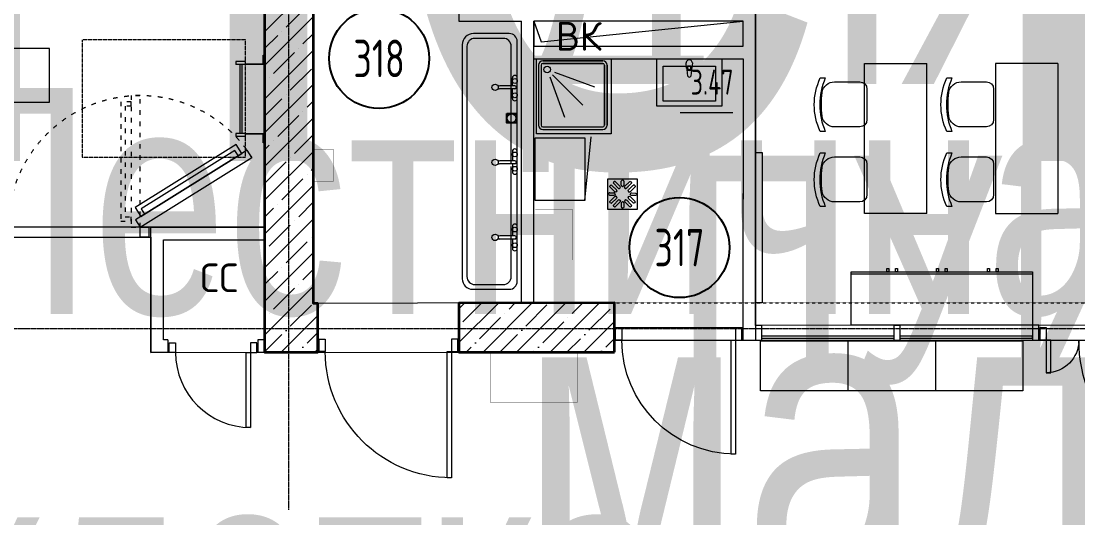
# Model space of a CAD drawing. Header units: millimetres. Extents: x 0 to 168960, y -92093 to 443706.
# Drawn here: x 50851 to 59311, y 311988 to 315960 of the extents above; entities that cross this region are included whole.
import ezdxf
from ezdxf.enums import TextEntityAlignment as Align

# ---------------------------------------------------------------- set-up
doc = ezdxf.new("R2018")
doc.units = ezdxf.units.MM
for name, pattern in [('334', [5, 4, -1]), ('ACAD_ISO03W100', [30, 12, -18]), ('HIDDEN', [0.375, 0.25, -0.125]), ('короткая штриховая', [282.222222, 141.111111, -141.111111]), ('осевая', [50.8, 31.75, -6.35, 6.35, -6.35])]:
    doc.linetypes.add(name, pattern=pattern)
for name, color, linetype, lineweight in [('5. САНТЕХНИКА', 7, 'Continuous', 0), ('_0', 7, 'Continuous', 15), ('АР_Двери', 250, 'Continuous', 9), ('АР_Названия помещений', 124, 'Continuous', 5), ('АР_Номер помещения', 1, 'Continuous', 25), ('АР_Помещения_площадь', 19, 'Continuous', 9), ('Балки.1', 7, 'Continuous', 9), ('Основная ГКЛ', 250, 'Continuous', 9), ('Специальное оборудование', 7, 'Continuous', 9)]:
    doc.layers.add(name, color=color, linetype=linetype, lineweight=lineweight)
for name, color, linetype in [('АР_Сущ.Несущая стена', 7, 'Continuous'), ('ТХ_дозаторы', 7, 'Continuous'), ('ТХ_мебель передв', 251, 'Continuous'), ('ТХ_обор_бытовое', 14, 'Continuous')]:
    doc.layers.add(name, color=color, linetype=linetype)
doc.styles.add('ISOCPEUR', font='isocpeur.ttf', dxfattribs={"height": 175})
doc.styles.add('PDF ISOCPEUR', font='isocpeur.ttf')
doc.styles.get("Standard").update_dxf_attribs({"font": 'arial.ttf'})

# ---------------------------------------------------------------- blocks, each defined once
blk = doc.blocks.new('3 ЭТАЖ')
at = {"layer": 'АР_Сущ.Несущая стена', "lineweight": 13, "ltscale": 10000}
h = blk.add_hatch(dxfattribs=at)
h.set_pattern_fill('ANSI35', color=8, scale=30)
h.set_pattern_definition([(45, (0, 65598.53), (-134.70384, 134.70384), []), (45, (134.7, 65598.53), (-134.70384, 134.70384), [238.125, -47.625, 0, -47.625])])
h.paths.add_polyline_path([(161308.3, -41215.8), (160460.8, -41215.8), (160460.8, -41285.8), (160460.8, -41631.3), (161308.3, -41631.3)])
h.paths.add_polyline_path([(161664.6, -41215.8), (161308.3, -41215.8), (161308.3, -41631.3), (161664.6, -41631.3)])
h.paths.add_polyline_path([(161664.6, -41631.3), (161308.3, -41631.3), (161308.3, -43431.3), (161864.6, -43431.3), (161864.6, -43056.9), (161664.6, -43056.9)])
h.paths.add_polyline_path([(161308.3, -41631.3), (160460.8, -41631.3), (160460.8, -41775.8), (161113.8, -41775.8), (161113.4, -43431.3), (161308.3, -43431.3)])
h.paths.add_polyline_path([(161308.3, -43431.3), (161113.4, -43431.3), (161111.9, -50024.8), (161308.3, -50024.8)])
h.paths.add_polyline_path([(161864.6, -43431.3), (161308.3, -43431.3), (161308.3, -50023.5), (161538, -50023.5), (161538, -49636.3), (161503.3, -49636.3), (161503.3, -43606.9), (161864.6, -43606.9)])
h = blk.add_hatch(dxfattribs=at)
h.set_pattern_fill('ANSI35', color=8, scale=30)
h.set_pattern_definition([(45, (0, 65599.53), (-134.70384, 134.70384), []), (45, (134.7, 65599.53), (-134.70384, 134.70384), [238.125, -47.625, 0, -47.625])])
h.paths.add_polyline_path([(163913.1, -50026), (163913.1, -49830.2), (162668, -49830.3), (162668, -50027.2)])
h.paths.add_polyline_path([(163912.2, -49629.9), (162668, -49637.2), (162668, -49830.3), (163913.1, -49830.2)])
at = {"layer": 'АР_Сущ.Несущая стена', "color": 8, "linetype": 'Continuous', "lineweight": 35, "flags": 128}
for points in [[(161864.6, -43056.9), (161664.6, -43056.9), (161664.6, -41214.8), (160460.8, -41214.8), (160460.8, -41774.8), (161113.8, -41774.8), (161111.9, -50026), (161538, -50026), (161538, -49635.3), (161503.3, -49635.3), (161503.3, -43616.9), (161864.6, -43616.9)], [(163913.3, -50026), (163912.5, -49629.9), (162668, -49632.7), (162668, -50026)]]:
    blk.add_lwpolyline(points, close=True, dxfattribs=at)
at = {"layer": 'Балки.1', "color": 8, "linetype": 'короткая штриховая', "ltscale": 0.01}
for p, q in [((163912.5, -49629.9), (174913.3, -49629.9)), ((163913.1, -49929.9), (174913.3, -49929.9))]:
    blk.add_line(p, q, dxfattribs=at)
blk = doc.blocks.new('*U405')
at = {"layer": 'АР_Двери', "color": 8}
for points in [[(50, 0), (0, 0), (0, 100), (50, 100)], [(1060, 0), (1110, 0), (1110, 100), (1060, 100)], [(50, -1010), (85, -1010), (85, 0), (50, 0)]]:
    blk.add_lwpolyline(points, close=True, dxfattribs=at)
blk.add_arc((50, 0), 1010, 270, 0, dxfattribs=at)
at = {"layer": 'Основная ГКЛ', "color": 8, "linetype": 'HIDDEN', "ltscale": 5}
for p, q in [((-10, 0), (-10, 100)), ((1120, 100), (1120, 0))]:
    blk.add_line(p, q, dxfattribs=at)
blk = doc.blocks.new('*U281')
at = {"layer": 'АР_Двери', "color": 8}
for points in [[(-650, 0), (-700, 0), (-700, 75), (-650, 75)], [(-50, -600), (-85, -600), (-85, 0), (-50, 0)], [(-50, 0), (0, 0), (0, 75), (-50, 75)]]:
    blk.add_lwpolyline(points, close=True, dxfattribs=at)
blk.add_arc((-50, 0), 600, 180, 270, dxfattribs=at)
at = {"layer": 'Основная ГКЛ', "color": 8, "linetype": 'HIDDEN', "ltscale": 5}
for p, q in [((-710, 75), (-710, 0)), ((10, 0), (10, 75))]:
    blk.add_line(p, q, dxfattribs=at)
blk = doc.blocks.new('A$C73726BED')
at = {"color": 8}
for points in [[(-282.9, 1896.3), (-61.7, 1480.2), (0, 1513), (-221.3, 1929.1)], [(-334.2, 1812), (-160.1, 1484.5), (-85.2, 1524.4), (-259.3, 1851.9)], [(-286.9, 1797.6), (-145.6, 1531.8), (-101.6, 1555.3), (-242.9, 1821)], [(-85.7, -18.4), (-591.5, -827.8), (-663.5, -782.9), (-157.7, 26.6)], [(0, -13), (-558.9, -907.4), (-618.2, -870.4), (-59.2, 24)], [(-104.3, -48.1), (-573, -798.2), (-615.3, -771.7), (-146.6, -21.6)]]:
    blk.add_lwpolyline(points, close=True, dxfattribs=at)
for points in [[(80, 1600), (0, 1600), (0, 1583), (80, 1583), (80, 1600)], [(0, 1583), (80, 1583), (80, 1513), (50, 1513), (50, 1513), (0, 1513), (0, 1583)], [(0, -83), (80, -83), (80, -13), (50, -13), (50, -13), (0, -13), (0, -83)], [(80, -100), (0, -100), (0, -83), (80, -83), (80, -100)]]:
    blk.add_lwpolyline(points, dxfattribs=at)
at = {"color": 8, "linetype": 'ACAD_ISO03W100', "ltscale": 3}
for points in [[(-471.3, 1443.1), (0, 1443.1), (0, 1513), (-471.3, 1513)], [(0, -13), (-1054.7, -13), (-1054.7, 56.9), (0, 56.9)]]:
    blk.add_lwpolyline(points, close=True, dxfattribs=at)
for points in [[(-385.9, 1443.1), (-420.9, 1443.1), (-420.9, 1358.3), (-50, 1358.3), (-50, 1443.1), (-85, 1443.1)], [(-385.9, 1443.1), (-385.9, 1393.3), (-85, 1393.3), (-85, 1443.1)], [(-969.5, 56.9), (-1004.5, 56.9), (-1004.5, 141.7), (-50, 141.7), (-50, 56.9), (-85, 56.9)], [(-969.5, 56.9), (-969.5, 106.7), (-85, 106.7), (-85, 56.9)]]:
    blk.add_lwpolyline(points, dxfattribs=at)
for centre, radius, start, end in [((0, 1513), 471.3, 118, 270), ((0, -13), 1054.7, 90, 238)]:
    blk.add_arc(centre, radius, start, end, dxfattribs=at)
blk = doc.blocks.new('*U261')
at = {"layer": 'АР_Двери', "color": 8}
for points in [[(1430.7, 1120), (1395.7, 1120), (1395.7, 0), (1430.7, 0)], [(50, 260.7), (85, 260.7), (85, 0), (50, 0)], [(50, 0), (0, 0), (0, -100), (50, -100)], [(1430.7, 0), (1480.7, 0), (1480.7, -100), (1430.7, -100)]]:
    blk.add_lwpolyline(points, close=True, dxfattribs=at)
for centre, radius, start, end in [((1430.7, 0), 1120, 90, 180), ((50, 0), 260.7, 0, 90)]:
    blk.add_arc(centre, radius, start, end, dxfattribs=at)
at = {"layer": 'Основная ГКЛ', "color": 8, "ltscale": 5}
for p, q in [((-10, 0), (-10, -100)), ((1490.7, 0), (1490.7, -100))]:
    blk.add_line(p, q, dxfattribs=at)
blk = doc.blocks.new('*U362')
at = {"color": 8, "style": 'ISOCPEUR', "width": 0.7, "flags": 1}
blk.add_attdef('КАТЕГОРИЯ', (-499.2, -2092.2), '', height=250, dxfattribs=at)
at = {"layer": 'АР_Номер помещения', "color": 8, "style": 'ISOCPEUR', "width": 0.7}
blk.add_attdef('НОМЕР_ПОМЕЩЕНИЯ', text='', height=300, dxfattribs=at).set_placement((-17564.9, 2858.2), align=Align.MIDDLE_CENTER)
at = {"layer": 'АР_Помещения_площадь', "color": 8, "style": 'ISOCPEUR', "width": 0.7}
blk.add_attdef('ПЛОЩАДЬ_ПОМЕЩЕНИЯ', text='', height=200, dxfattribs=at).set_placement((-1475.6, 2342.5), align=Align.MIDDLE_RIGHT)
at = {"layer": 'АР_Помещения_площадь', "color": 8, "lineweight": 30, "width": 0.7, "flags": 104}
blk.add_attdef('ИМЯ_ПОМЕЩЕНИЯ', text='', height=100, dxfattribs=at).set_placement((157.6, 1217.1), align=Align.MIDDLE_CENTER)
blk = doc.blocks.new('*U363')
at = {"color": 8, "style": 'ISOCPEUR', "width": 0.7, "flags": 1}
blk.add_attdef('КАТЕГОРИЯ', (-499.2, -2092.2), '', height=250, dxfattribs=at)
at = {"layer": 'АР_Номер помещения', "color": 8, "style": 'ISOCPEUR', "width": 0.7}
blk.add_attdef('НОМЕР_ПОМЕЩЕНИЯ', text='', height=300, dxfattribs=at).set_placement((-18372.1, 8375.4), align=Align.MIDDLE_CENTER)
at = {"layer": 'АР_Помещения_площадь', "color": 8, "style": 'ISOCPEUR', "width": 0.7}
blk.add_attdef('ПЛОЩАДЬ_ПОМЕЩЕНИЯ', text='', height=200, dxfattribs=at).set_placement((-19093.9, 8026.2), align=Align.MIDDLE_RIGHT)
at = {"layer": 'АР_Помещения_площадь', "color": 8, "lineweight": 30, "width": 0.7, "flags": 104}
blk.add_attdef('ИМЯ_ПОМЕЩЕНИЯ', text='', height=100, dxfattribs=at).set_placement((157.6, 1217.1), align=Align.MIDDLE_CENTER)
blk = doc.blocks.new('*U370')
at = {"layer": 'АР_Номер помещения', "color": 8}
blk.add_circle((-21611.6, 4249.2), 400, dxfattribs=at)
at = {"color": 8, "style": 'ISOCPEUR', "width": 0.7, "flags": 1}
blk.add_attdef('КАТЕГОРИЯ', (-499.2, -2092.2), '', height=250, dxfattribs=at)
at = {"layer": 'АР_Номер помещения', "color": 8, "style": 'ISOCPEUR', "width": 0.7}
blk.add_attdef('НОМЕР_ПОМЕЩЕНИЯ', text='', height=300, dxfattribs=at).set_placement((-21611.6, 4249.2), align=Align.MIDDLE_CENTER)
at = {"layer": 'АР_Помещения_площадь', "color": 8, "style": 'ISOCPEUR', "width": 0.7}
blk.add_attdef('ПЛОЩАДЬ_ПОМЕЩЕНИЯ', text='', height=200, dxfattribs=at).set_placement((-21288, 5858.8), align=Align.MIDDLE_RIGHT)
at = {"layer": 'АР_Помещения_площадь', "color": 8, "lineweight": 30, "width": 0.7, "flags": 104}
blk.add_attdef('ИМЯ_ПОМЕЩЕНИЯ', text='', height=100, dxfattribs=at).set_placement((157.6, 1217.1), align=Align.MIDDLE_CENTER)
blk = doc.blocks.new('Из_буфера27431')
at = {"color": 8, "linetype": 'Continuous', "lineweight": 5}
for p, q in [((-138.5, 11.1), (-85.6, 17.7)), ((-138.5, 11.1), (-85.6, 17.7)), ((-76.1, 21), (-34.1, 25)), ((-76.1, 21), (-34.1, 25)), ((-59, 13.6), (-73.9, 13.6)), ((-59, 13.6), (-73.9, 13.6)), ((-59, -13.6), (-59, 13.6)), ((-59, -13.6), (-59, 13.6)), ((-85.6, -17.7), (-138.5, -11.1)), ((-85.6, -17.7), (-138.5, -11.1)), ((-34.1, -25), (-76.1, -21)), ((-34.1, -25), (-76.1, -21)), ((-73.9, -13.6), (-59, -13.6)), ((-73.9, -13.6), (-59, -13.6))]:
    blk.add_line(p, q, dxfattribs=at)
for points in [[(0, -260), (-380, -260), (-380, 260), (0, 260)], [(-59, -210), (-339.1, -210), (-339.1, 210), (-59, 210)], [(-59, -210), (-339.1, -210), (-339.1, 210), (-59, 210)]]:
    blk.add_lwpolyline(points, close=True, dxfattribs=at)
for centre, radius, start, end in [((-137.1, 0), 11.2, 97.13892, 262.86108), ((-137.1, 0), 11.2, 97.13892, 262.86108), ((-74.2, 0), 21.1, 122.77103, 237.22897), ((-74.2, 0), 21.1, 122.77103, 237.22897), ((-73.9, 0), 13.6, 90, 270), ((-73.9, 0), 13.6, 90, 270), ((-74.2, 0), 21.1, 95.16961, 122.77103), ((-74.2, 0), 21.1, 95.16961, 122.77103), ((-34.1, 0), 25, 270, 90), ((-34.1, 0), 25, 270, 90), ((-74.2, 0), 21.1, 237.22897, 264.83039), ((-74.2, 0), 21.1, 237.22897, 264.83039)]:
    blk.add_arc(centre, radius, start, end, dxfattribs=at)
blk = doc.blocks.new('A$C6C2A5056')
at = {"color": 8}
for p, q in [((531.4, 682.9), (51.4, 682.9)), ((51.4, 682.9), (531.4, 682.9)), ((17.1, 648.6), (17.1, 168.6)), ((37.7, 648.6), (37.7, 168.6)), ((531.4, 662.3), (51.4, 662.3)), ((51.4, 662.3), (531.4, 662.3)), ((144.2, 592.2), (466.4, 475)), ((545.1, 168.6), (545.1, 648.6)), ((545.1, 648.6), (545.1, 168.6)), ((565.7, 168.6), (565.7, 648.6)), ((565.7, 648.6), (565.7, 168.6)), ((107.8, 555.8), (225, 233.6)), ((130.1, 569.9), (372.5, 327.5)), ((51.4, 154.9), (531.4, 154.9)), ((51.4, 134.3), (531.4, 134.3))]:
    blk.add_line(p, q, dxfattribs=at)
blk.add_lwpolyline([(0, 700), (600, 700), (600, 100), (0, 100), (0, 700)], dxfattribs=at)
blk.add_circle((86.9, 613.1), 26.7, dxfattribs=at)
for centre, radius, start, end in [((51.4, 648.6), 34.3, 90, 180), ((531.4, 648.6), 34.3, 0, 90), ((51.4, 648.6), 13.7, 90, 180), ((531.4, 648.6), 13.7, 0, 90), ((51.4, 168.6), 34.3, 180, 270), ((51.4, 168.6), 13.7, 180, 270), ((531.4, 168.6), 13.7, 270, 0), ((531.4, 168.6), 34.3, 270, 0)]:
    blk.add_arc(centre, radius, start, end, dxfattribs=at)
blk = doc.blocks.new('*U344')
at = {"layer": 'АР_Двери', "color": 8}
for points in [[(50, 0), (0, 0), (0, 100), (50, 100)], [(960, 0), (1010, 0), (1010, 100), (960, 100)], [(50, -910), (85, -910), (85, 0), (50, 0)]]:
    blk.add_lwpolyline(points, close=True, dxfattribs=at)
blk.add_arc((50, 0), 910, 270, 0, dxfattribs=at)
at = {"layer": 'Основная ГКЛ', "color": 8, "linetype": 'HIDDEN', "ltscale": 5}
for p, q in [((-10, 0), (-10, 100)), ((1020, 100), (1020, 0))]:
    blk.add_line(p, q, dxfattribs=at)
blk = doc.blocks.new('нревке')
at = {"layer": '5. САНТЕХНИКА', "color": 8, "lineweight": 0}
for points in [[(11476844.7, -1394709.5), (11476844.7, -1394950.2), (11477084.9, -1394950.2), (11477084.9, -1394709.5)], [(11477084.9, -1394709.5), (11476844.7, -1394709.5)], [(11476902.6, -1394810.5), (11476866.3, -1394774.2)], [(11476879.9, -1394759.6), (11476916.2, -1394795.9)], [(11476930.4, -1394781.5), (11476894.3, -1394745.2)], [(11476908.5, -1394731.1), (11476944.5, -1394767.4)], [(11476955.2, -1394759.1), (11476955.2, -1394726.8)], [(11476975.2, -1394726.7), (11476975.2, -1394759)], [(11476983.7, -1394767.4), (11477020, -1394731.1)], [(11477034.2, -1394745.3), (11476997.9, -1394781.6)], [(11477012.3, -1394795.8), (11477048.6, -1394759.5)], [(11477063.3, -1394774.3), (11477027, -1394810.6)], [(11476895.1, -1394839.7), (11476862.6, -1394839.4)], [(11476862.8, -1394819.4), (11476895.1, -1394819.7)], [(11476866.3, -1394886), (11476902.6, -1394849.7)], [(11476916.7, -1394863.9), (11476880.4, -1394900.2)], [(11477049.1, -1394900.2), (11477012.8, -1394863.9)], [(11477027, -1394849.8), (11477063.3, -1394886.1)], [(11477036, -1394820.6), (11477068.6, -1394820.9)], [(11477068.3, -1394840.8), (11477036, -1394840.5)], [(11476894.9, -1394914.4), (11476930.9, -1394878.2)], [(11476945, -1394892.4), (11476909, -1394928.6)], [(11476955.7, -1394933), (11476955.7, -1394900.7)], [(11476975.7, -1394900.6), (11476975.7, -1394932.9)], [(11477020.6, -1394928.6), (11476984.3, -1394892.3)], [(11476998.4, -1394878.2), (11477034.7, -1394914.5)]]:
    blk.add_lwpolyline(points, dxfattribs=at)
for points in [[(11476908.5, -1394731.1, 0.195885), (11476901.3, -1394728.2, 0.415577), (11476891.4, -1394738.1)], [(11476930.4, -1394781.5, 0.195885), (11476937.6, -1394784.5, 0.415577), (11476947.4, -1394774.6, 0.195885), (11476944.5, -1394767.4)]]:
    blk.add_lwpolyline(points, format="xyb", dxfattribs=at)
for centre, radius, start, end in [((11476872.7, -1394767), 10.3, 45.66759, 89.99972), ((11476964.9, -1394759.3), 9.69, 178.88345, 271.11655), ((11476965.1, -1394726.7), 10.1, 359.97456, 90.02544), ((11476990.9, -1394774.3), 10.1, 179.97456, 270.02544), ((11477027.2, -1394738.5), 10.3, 90.00028, 134.33241), ((11477055.5, -1394766.8), 10.1, 359.97456, 90.02544), ((11476862.8, -1394829.6), 10.1, 89.97456, 180.02544), ((11476895.1, -1394829.8), 10.1, 359.97456, 90.02544), ((11476909.5, -1394857), 10.1, 359.97456, 90.02544), ((11476909.4, -1394803.6), 10.3, 0.00028, 44.33241), ((11477020, -1394803.3), 10.1, 179.97456, 270.02544), ((11477020.2, -1394856.7), 10.3, 180.00028, 224.33241), ((11477036, -1394830.4), 9.85, 89.86671, 180.13329), ((11476873.2, -1394892.8), 10.3, 270.00028, 314.33241), ((11476901.8, -1394921.2), 10.3, 270.00028, 314.33241), ((11476938.1, -1394885.6), 10.3, 90.00028, 134.33241), ((11476965.4, -1394933.2), 9.69, 178.88345, 271.11655), ((11476965.6, -1394900.6), 10.1, 359.97456, 90.02544), ((11476991.5, -1394885.4), 10.1, 89.97456, 180.02544), ((11477027.8, -1394921.2), 10.3, 225.66759, 269.99972), ((11477027.3, -1394921.7), 10.3, 0.00028, 44.33241), ((11477055.9, -1394893.2), 10.3, 0.00028, 44.33241)]:
    blk.add_arc(centre, radius, start, end, dxfattribs=at)
for points in [[(11476862.8, -1394766.8), (11476862.8, -1394761.2), (11476867.4, -1394756.6), (11476872.7, -1394756.6)], [(11476865.8, -1394773.7), (11476863.9, -1394771.9), (11476862.8, -1394769.2), (11476862.8, -1394766.8)], [(11476894.3, -1394745.3), (11476892.2, -1394743.4), (11476891.4, -1394740.7), (11476891.4, -1394738.1)], [(11476955.2, -1394726.7), (11476955.2, -1394721.1), (11476959.4, -1394716.6), (11476965, -1394716.6)], [(11476975.2, -1394759.1), (11476975.2, -1394764.7), (11476970.7, -1394769), (11476965, -1394769)], [(11476980.8, -1394774.3), (11476980.8, -1394771.9), (11476981.9, -1394769.2), (11476983.7, -1394767.4)], [(11476997.9, -1394781.5), (11476996, -1394783.4), (11476993.6, -1394784.5), (11476990.9, -1394784.5)], [(11477027.2, -1394728.2), (11477032.6, -1394728.2), (11477037.1, -1394732.7), (11477037.1, -1394738.3)], [(11477037.1, -1394738.3), (11477037.1, -1394740.7), (11477036, -1394743.4), (11477034.2, -1394745.3)], [(11477048.6, -1394759.6), (11477050.5, -1394757.7), (11477052.9, -1394756.6), (11477055.5, -1394756.6)], [(11477065.7, -1394766.8), (11477065.7, -1394769.2), (11477064.6, -1394771.9), (11477062.7, -1394773.7)], [(11476862.6, -1394839.5), (11476857.2, -1394839.5), (11476852.7, -1394834.9), (11476852.7, -1394829.6)], [(11476905.3, -1394829.8), (11476905.3, -1394835.1), (11476900.7, -1394839.7), (11476895.1, -1394839.7)], [(11476909.5, -1394813.5), (11476906.9, -1394813.5), (11476904.5, -1394812.4), (11476902.6, -1394810.5)], [(11476902.6, -1394849.8), (11476904.5, -1394847.9), (11476906.9, -1394846.8), (11476909.5, -1394846.8)], [(11476919.7, -1394803.6), (11476919.7, -1394808.9), (11476915.1, -1394813.5), (11476909.5, -1394813.5)], [(11476919.7, -1394857), (11476919.7, -1394859.4), (11476918.6, -1394862), (11476916.7, -1394863.9)], [(11477009.9, -1394803.3), (11477009.9, -1394800.9), (11477011, -1394798.2), (11477012.8, -1394796.4)], [(11477009.9, -1394856.7), (11477009.9, -1394851.4), (11477014.4, -1394846.8), (11477020, -1394846.8)], [(11477027, -1394810.5), (11477025.1, -1394812.4), (11477022.4, -1394813.5), (11477020, -1394813.5)], [(11477020, -1394846.8), (11477022.4, -1394846.8), (11477025.1, -1394847.9), (11477027, -1394849.8)], [(11477036, -1394840.6), (11477030.4, -1394840.6), (11477026.2, -1394836.1), (11477026.2, -1394830.5)], [(11477068.6, -1394840.8), (11477068.3, -1394840.8), (11477068.3, -1394840.8), (11477068.3, -1394840.8)], [(11477068.6, -1394820.8), (11477073.9, -1394820.8), (11477078.5, -1394825.3), (11477078.5, -1394830.7)], [(11477078.5, -1394830.7), (11477078.5, -1394836.3), (11477073.9, -1394840.8), (11477068.6, -1394840.8)], [(11476863.4, -1394893), (11476863.4, -1394890.6), (11476864.4, -1394887.9), (11476866.3, -1394886)], [(11476873.2, -1394903.1), (11476867.9, -1394903.1), (11476863.4, -1394898.6), (11476863.4, -1394893)], [(11476891.9, -1394921.4), (11476891.9, -1394918.7), (11476893, -1394916.3), (11476894.9, -1394914.5)], [(11476901.8, -1394931.6), (11476896.2, -1394931.6), (11476891.9, -1394927), (11476891.9, -1394921.4)], [(11476938.1, -1394875.3), (11476943.7, -1394875.3), (11476948, -1394879.8), (11476948, -1394885.4)], [(11476948, -1394885.4), (11476948, -1394887.8), (11476946.9, -1394890.5), (11476945, -1394892.4)], [(11476955.7, -1394900.6), (11476955.7, -1394895), (11476960, -1394890.5), (11476965.6, -1394890.5)], [(11476975.7, -1394933), (11476975.7, -1394938.6), (11476971.2, -1394942.9), (11476965.6, -1394942.9)], [(11476984.3, -1394892.4), (11476982.4, -1394890.5), (11476981.3, -1394888.1), (11476981.3, -1394885.4)], [(11476991.5, -1394875.3), (11476994.1, -1394875.3), (11476996.5, -1394876.3), (11476998.4, -1394878.2)], [(11477037.6, -1394921.7), (11477037.6, -1394927), (11477033.1, -1394931.5), (11477027.8, -1394931.5)], [(11477056.1, -1394903.1), (11477053.4, -1394903.1), (11477051, -1394902), (11477049.1, -1394900.1)], [(11477066.2, -1394893.2), (11477066.2, -1394898.5), (11477061.7, -1394903.1), (11477056.1, -1394903.1)]]:
    blk.add_open_spline(points, degree=3, dxfattribs=at)
blk = doc.blocks.new('*U342')
at = {"layer": 'АР_Номер помещения', "color": 8}
blk.add_circle((-20821.5, 1764.3), 400, dxfattribs=at)
at = {"layer": 'АР_Помещения_площадь', "color": 8}
blk.add_line((-20394, 2841.1), (-20816.4, 2841.1), dxfattribs=at)
at = {"color": 8, "style": 'ISOCPEUR', "width": 0.7, "flags": 1}
blk.add_attdef('КАТЕГОРИЯ', (-499.2, -2092.2), '', height=250, dxfattribs=at)
at = {"layer": 'АР_Номер помещения', "color": 8, "style": 'ISOCPEUR', "width": 0.7}
blk.add_attdef('НОМЕР_ПОМЕЩЕНИЯ', text='', height=300, dxfattribs=at).set_placement((-20821.5, 1764.3), align=Align.MIDDLE_CENTER)
at = {"layer": 'АР_Помещения_площадь', "color": 8, "style": 'ISOCPEUR', "width": 0.7}
blk.add_attdef('ПЛОЩАДЬ_ПОМЕЩЕНИЯ', text='', height=200, dxfattribs=at).set_placement((-20389.1, 3087.6), align=Align.MIDDLE_RIGHT)
at = {"layer": 'АР_Помещения_площадь', "color": 8, "lineweight": 30, "width": 0.7, "flags": 104}
blk.add_attdef('ИМЯ_ПОМЕЩЕНИЯ', text='', height=100, dxfattribs=at).set_placement((157.6, 1217.1), align=Align.MIDDLE_CENTER)
blk = doc.blocks.new('лестн')
at = {"layer": 'Специальное оборудование', "color": 8}
for p, q in [((45059.8, 218691.9), (45059.8, 218666.9)), ((45136, 218691.9), (45059.8, 218691.9)), ((45059.8, 218691.9), (45059.8, 218666.9)), ((45136, 218691.9), (45059.8, 218691.9)), ((45059.8, 218691.9), (45059.8, 218666.9)), ((45136, 218691.9), (45059.8, 218691.9)), ((45059.8, 218691.9), (45059.8, 218666.9)), ((45136, 218691.9), (45059.8, 218691.9)), ((45059.8, 218691.9), (45059.8, 218666.9)), ((45136, 218691.9), (45059.8, 218691.9)), ((45059.8, 218691.9), (45059.8, 218666.9)), ((45136, 218691.9), (45059.8, 218691.9)), ((45136, 218666.9), (45136, 218691.9)), ((45136, 218666.9), (45136, 218691.9)), ((45136, 218666.9), (45136, 218691.9)), ((45136, 218666.9), (45136, 218691.9)), ((45136, 218666.9), (45136, 218691.9)), ((45136, 218666.9), (45136, 218691.9)), ((45279, 218673.9), (45279, 218741.9)), ((45279, 218741.9), (45286, 218741.9)), ((45279, 218673.9), (45279, 218741.9)), ((45279, 218741.9), (45286, 218741.9)), ((45279, 218673.9), (45279, 218741.9)), ((45279, 218741.9), (45286, 218741.9)), ((45279, 218673.9), (45279, 218741.9)), ((45279, 218741.9), (45286, 218741.9)), ((45279, 218673.9), (45279, 218741.9)), ((45279, 218741.9), (45286, 218741.9)), ((45279, 218673.9), (45279, 218741.9)), ((45279, 218741.9), (45286, 218741.9)), ((45286, 218741.9), (45286, 218666.9)), ((45286, 218741.9), (45286, 218666.9)), ((45286, 218741.9), (45286, 218666.9)), ((45286, 218741.9), (45286, 218666.9)), ((45286, 218741.9), (45286, 218666.9)), ((45286, 218741.9), (45286, 218666.9)), ((45136, 218666.9), (45059.8, 218666.9)), ((45136, 218666.9), (45059.8, 218666.9)), ((45136, 218666.9), (45059.8, 218666.9)), ((45136, 218666.9), (45059.8, 218666.9)), ((45136, 218666.9), (45059.8, 218666.9)), ((45136, 218666.9), (45059.8, 218666.9)), ((45090.6, 218666.9), (45090.6, 218116.9)), ((45090.6, 218666.9), (45090.6, 218116.9)), ((45090.6, 218666.9), (45090.6, 218116.9)), ((45090.6, 218666.9), (45090.6, 218116.9)), ((45090.6, 218666.9), (45090.6, 218116.9)), ((45090.6, 218666.9), (45090.6, 218116.9)), ((45110.6, 218116.9), (45110.6, 218666.9)), ((45110.6, 218116.9), (45110.6, 218666.9)), ((45110.6, 218116.9), (45110.6, 218666.9)), ((45110.6, 218116.9), (45110.6, 218666.9)), ((45110.6, 218116.9), (45110.6, 218666.9)), ((45110.6, 218116.9), (45110.6, 218666.9)), ((45136, 218673.9), (45279, 218673.9)), ((45136, 218673.9), (45279, 218673.9)), ((45136, 218673.9), (45279, 218673.9)), ((45136, 218673.9), (45279, 218673.9)), ((45136, 218673.9), (45279, 218673.9)), ((45136, 218673.9), (45279, 218673.9)), ((45286, 218666.9), (45136, 218666.9)), ((45286, 218666.9), (45136, 218666.9)), ((45286, 218666.9), (45136, 218666.9)), ((45286, 218666.9), (45136, 218666.9)), ((45286, 218666.9), (45136, 218666.9)), ((45286, 218666.9), (45136, 218666.9)), ((45059.8, 218116.9), (45059.8, 218091.9)), ((45136, 218116.9), (45059.8, 218116.9)), ((45059.8, 218116.9), (45059.8, 218091.9)), ((45136, 218116.9), (45059.8, 218116.9)), ((45059.8, 218116.9), (45059.8, 218091.9)), ((45136, 218116.9), (45059.8, 218116.9)), ((45059.8, 218116.9), (45059.8, 218091.9)), ((45136, 218116.9), (45059.8, 218116.9)), ((45059.8, 218116.9), (45059.8, 218091.9)), ((45136, 218116.9), (45059.8, 218116.9)), ((45059.8, 218116.9), (45059.8, 218091.9)), ((45136, 218116.9), (45059.8, 218116.9)), ((45136, 218091.9), (45059.8, 218091.9)), ((45136, 218091.9), (45059.8, 218091.9)), ((45136, 218091.9), (45059.8, 218091.9)), ((45136, 218091.9), (45059.8, 218091.9)), ((45136, 218091.9), (45059.8, 218091.9)), ((45136, 218091.9), (45059.8, 218091.9)), ((45136, 218116.9), (45286, 218116.9)), ((45136, 218091.9), (45136, 218116.9)), ((45136, 218116.9), (45286, 218116.9)), ((45136, 218091.9), (45136, 218116.9)), ((45136, 218116.9), (45286, 218116.9)), ((45136, 218091.9), (45136, 218116.9)), ((45136, 218116.9), (45286, 218116.9)), ((45136, 218091.9), (45136, 218116.9)), ((45136, 218116.9), (45286, 218116.9)), ((45136, 218091.9), (45136, 218116.9)), ((45136, 218116.9), (45286, 218116.9)), ((45136, 218091.9), (45136, 218116.9)), ((45279, 218109.9), (45136, 218109.9)), ((45279, 218109.9), (45136, 218109.9)), ((45279, 218109.9), (45136, 218109.9)), ((45279, 218109.9), (45136, 218109.9)), ((45279, 218109.9), (45136, 218109.9)), ((45279, 218109.9), (45136, 218109.9)), ((45279, 218041.9), (45279, 218109.9)), ((45279, 218041.9), (45279, 218109.9)), ((45279, 218041.9), (45279, 218109.9)), ((45279, 218041.9), (45279, 218109.9)), ((45279, 218041.9), (45279, 218109.9)), ((45279, 218041.9), (45279, 218109.9)), ((45286, 218116.9), (45286, 218041.9)), ((45286, 218116.9), (45286, 218041.9)), ((45286, 218116.9), (45286, 218041.9)), ((45286, 218116.9), (45286, 218041.9)), ((45286, 218116.9), (45286, 218041.9)), ((45286, 218116.9), (45286, 218041.9)), ((45286, 218041.9), (45279, 218041.9)), ((45286, 218041.9), (45279, 218041.9)), ((45286, 218041.9), (45279, 218041.9)), ((45286, 218041.9), (45279, 218041.9)), ((45286, 218041.9), (45279, 218041.9)), ((45286, 218041.9), (45279, 218041.9))]:
    blk.add_line(p, q, dxfattribs=at)
blk = doc.blocks.new('У226')
at = {"color": 8, "ltscale": 0.1, "const_width": 2}
blk.add_lwpolyline([(291837.1, -218416.9), (292137.1, -218416.9), (292137.1, -218816.9), (291837.1, -218816.9)], close=True, dxfattribs=at)
blk = doc.blocks.new('У240')
at = {"layer": 'ТХ_обор_бытовое', "color": 8, "lineweight": 0, "ltscale": 100, "transparency": 33554687, "const_width": 2}
blk.add_lwpolyline([(259065, 2931.5), (259065, 3191.5), (259215, 3191.5), (259215, 2931.5)], close=True, dxfattribs=at)
blk = doc.blocks.new('У101')
at = {"layer": 'ТХ_мебель передв', "color": 8, "const_width": 2}
blk.add_lwpolyline([(341447.9, -227857.8), (342147.9, -227857.8), (342147.9, -228257.8), (341447.9, -228257.8)], close=True, dxfattribs=at)
blk = doc.blocks.new('Стул парты')
at = {"color": 8}
for points in [[(-95.3, -360, -0.36493), (-180, -259.4), (-180, -58.2, -0.414078), (-121.8, 0), (121.8, 0, -0.414078), (180, -58.2), (180, -259.4, -0.36493), (95.3, -360, -0.041656)], [(-211.8, -333.5, 0.203875), (217.1, -333.5), (217.1, -373.5, -0.227009), (-211.8, -373.5)]]:
    blk.add_lwpolyline(points, format="xyb", close=True, dxfattribs=at)
blk = doc.blocks.new('Шкаф для ПУИ 500х400')
at = {"color": 8}
blk.add_line((400, 0), (450, -510), dxfattribs=at)
blk.add_lwpolyline([(400, -500), (400, 0), (0, 0), (0, -500)], close=True, dxfattribs=at)
blk = doc.blocks.new('тумба под доской')
at = {"color": 8}
for points in [[(-1450.6, -426.2), (0, -426.2), (0, 0), (-1450.6, 0)], [(-1164.7, -452.7), (-1148.9, -452.7), (-1148.9, -426.2), (-1164.7, -426.2)], [(-1095.9, -452.7), (-1080, -452.7), (-1080, -426.2), (-1095.9, -426.2)], [(-767.7, -452.7), (-751.8, -452.7), (-751.8, -426.2), (-767.7, -426.2)], [(-698.8, -452.7), (-683, -452.7), (-683, -426.2), (-698.8, -426.2)], [(-360, -452.7), (-344.1, -452.7), (-344.1, -426.2), (-360, -426.2)], [(-291.2, -452.7), (-275.3, -452.7), (-275.3, -426.2), (-291.2, -426.2)]]:
    blk.add_lwpolyline(points, close=True, dxfattribs=at)
blk.add_lwpolyline([(-1450.6, -410.3), (0, -410.3)], dxfattribs=at)
blk = doc.blocks.new('A$C500e89c7')
at = {"color": 8, "ltscale": 100}
blk.add_circle((-36.5, 37.3), 35.3, dxfattribs=at)
at = {"layer": 'ТХ_дозаторы', "color": 8, "ltscale": 100}
blk.add_lwpolyline([(-73, 74.7), (0, 74.7), (0, 0), (-73, 0)], close=True, dxfattribs=at)

msp = doc.modelspace()

# ---------------------------------------------------------------- hatches: boundary and pattern name
at = {"layer": '_0', "ltscale": 100}
h = msp.add_hatch(dxfattribs=at)
h.set_pattern_fill('AR-CONC', color=256, scale=2, angle=90)
h.set_pattern_definition([(140, (-107910.8, 363338.7), (31.87817, 364.36934), [38.1, -419.1]), (85, (-107910.8, 363338.7), (-382.1137, -70.48684), [30.48, -335.2812]), (190.45144, (-107908.13, 363369.07), (-350.2355, 293.8825), [32.38, -356.1805]), (136.1842, (-108012.4, 363338.7), (84.0847, 542.1581), [57.15, -628.65]), (186.63556, (-108005.4, 363383.9), (-494.8522, 474.8083), [48.57, -534.2712]), (81.18415, (-108012.4, 363338.7), (-494.8522, 474.8083), [45.72, -502.9195]), (111, (-107987, 363389.5), (204.5304, 303.2288), [38.1, -419.1]), (56, (-107987, 363389.5), (-368.3759, 123.60406), [30.48, -335.28]), (161.45145, (-107969.94, 363414.77), (-163.84554, 426.83284), [32.38, -356.1799]), (127.5, (-107910.79, 363338.7), (-169.11008, 6.17721), [0, -331.216, 0, -340.36, 0, -336.55]), (97.5, (-107910.79, 363338.7), (-200.36115, 133.63933), [0, -194.056, 0, -323.596, 0, -128.27]), (57.5, (-107910.79, 363225.42), (11.45749, 271.18119), [0, -127, 0, -396.24, 0, -525.78]), (47.5, (-107910.8, 363174.62), (-50.85298, 296.25836), [0, -165.1, 0, -263.144, 0, -373.38])])
h.paths.add_polyline_path([(56133.464, 319721.793), (56033.464, 319721.793), (56033.464, 319160.723), (56045.908, 319160.533), (56045.261, 319118.186), (56033.464, 319118.366), (56033.464, 318050.74), (56045.908, 318050.55), (56045.261, 318008.202), (56033.464, 318008.383), (56033.464, 315959.964), (56133.464, 315960.075)])

# ---------------------------------------------------------------- linework, layer by layer
at = {"layer": '_0', "linetype": 'осевая', "ltscale": 0.3}
for p, q in [((52993.707, 312053.426), (52993.707, 326353.426)), ((1843.707, 313503.426), (74501.816, 313503.426))]:
    msp.add_line(p, q, dxfattribs=at)
at = {"layer": '_0'}
for p, q in [((54758.912, 315860.734), (54471.312, 315860.734)), ((54711.287, 315822.634), (54484.012, 315822.634)), ((54822.412, 313879.234), (54822.412, 315797.234)), ((54382.412, 315771.834), (54382.412, 313900.084)), ((54420.512, 315759.134), (54420.512, 313917.334)), ((54774.787, 314823.434), (54774.787, 315759.134)), ((57601.594, 314421.797), (57601.594, 315621.797)), ((57601.594, 315621.797), (58101.594, 315621.797)), ((58101.594, 314421.797), (58101.594, 315621.797)), ((58651.594, 315621.797), (58651.594, 314421.797)), ((59151.594, 315621.797), (58651.594, 315621.797)), ((59151.594, 315621.797), (59151.594, 314421.797)), ((54784.312, 315443.434), (54784.312, 315506.934)), ((54803.011, 315443.434), (54682.657, 315443.434)), ((54803.011, 315418.034), (54682.657, 315418.034)), ((54784.312, 315341.834), (54784.312, 315418.034)), ((54784.312, 314919.634), (54784.312, 314843.434)), ((54803.011, 314843.434), (54682.657, 314843.434)), ((54803.011, 314818.034), (54682.657, 314818.034)), ((54774.787, 313917.334), (54774.787, 314798.034)), ((54784.312, 314818.034), (54784.312, 314754.534)), ((58101.594, 314421.797), (57601.594, 314421.797)), ((58651.594, 314421.797), (59151.594, 314421.797)), ((54784.312, 314318.834), (54784.312, 314243.434)), ((54803.011, 314243.434), (54682.657, 314243.434)), ((54803.011, 314218.034), (54682.657, 314218.034)), ((54784.312, 314218.034), (54784.312, 314142.634)), ((54484.012, 313853.834), (54711.287, 313853.834)), ((54466.762, 313815.734), (54758.912, 313815.734)), ((58998.251, 313528.435), (56729.778, 313527.295)), ((56770, 313404.08), (58870, 313404.08))]:
    msp.add_line(p, q, dxfattribs=at)
at = {"layer": '_0', "ltscale": 0.1}
for p, q in [((52026.968, 313411.512), (52026.968, 313311.512)), ((52746.968, 313411.512), (52746.968, 313311.512))]:
    msp.add_line(p, q, dxfattribs=at)
at = {"layer": '_0'}
for points in [[(52800.045, 314311.512), (49191.278, 314311.512), (49193.753, 321563.876), (52801.278, 321563.876)], [(66601.303, 313527.368), (62098.399, 313527.368), (62098.374, 314258.76), (60898.374, 314258.76), (60898.374, 313528.435), (56729.778, 313526.915), (56730.517, 316060.02), (56133.464, 316060.02), (56133.464, 319721.793), (66601.278, 319721.793)], [(50042.036, 315312.721), (51077.951, 315312.721), (51077.951, 315740.49), (50042.036, 315740.49)], [(56729.861, 314908.759), (56782.801, 314908.759), (56782.801, 313708.759), (56729.861, 313708.759)], [(41798.365, 304413.434), (34051.278, 304413.434), (34051.278, 310705.186), (33955.046, 310707.682), (33955.046, 313313.434), (50190.276, 313311.512), (50190.276, 314231.512), (51890.276, 314231.512), (51890.276, 313311.512), (55601.278, 313312.69), (55601.064, 313408.805), (66601.278, 313408.76), (66601.278, 310803.434), (55801.278, 310803.434), (55801.278, 310706.434), (41802.155, 310704.934)], [(56780.578, 313527.295), (56729.778, 313527.295), (56729.778, 313408.761), (56780.578, 313408.761)], [(57889.415, 313527.702), (57838.614, 313527.702), (57838.614, 313409.168), (57889.415, 313409.168)], [(58998.251, 313528.435), (58947.451, 313528.435), (58947.451, 313409.901), (58998.251, 313409.901)]]:
    msp.add_lwpolyline(points, close=True, dxfattribs=at)
for points in [[(54855.979, 313707.345), (53191.278, 313703.434), (53191.278, 319258.149), (53552.515, 319258.149), (53552.515, 319721.793), (55682.41, 319721.793), (55682.41, 316060.02), (54355.961, 316060.02), (54355.996, 315960.02), (54855.979, 315959.957)], [(54855.979, 313701.512), (54855.979, 315959.957)], [(54955.979, 315959.957), (55014.648, 315794.654), (56630.489, 315959.985)], [(54955.979, 313707.345), (54955.979, 315959.957)], [(54955.979, 315659.957), (56630.404, 315659.957), (56629.8, 313508.761), (55600.736, 313508.691), (55600.396, 313708.758), (54955.979, 313707.345)], [(56780.578, 313443.035), (57838.614, 313443.035)], [(57838.614, 313421.868), (56780.578, 313421.868)], [(57889.415, 313443.035), (58946.079, 313443.035), (58946.079, 313421.868), (57889.415, 313421.868)], [(58870, 313004.08), (56770, 313004.08), (56770, 313404.08)], [(57470, 313404.08), (57470, 313004.08)], [(58170, 313404.08), (58170, 313004.08)], [(58870, 313404.08), (58870, 313004.08)]]:
    msp.add_lwpolyline(points, dxfattribs=at)
at = {"layer": '_0', "ltscale": 0.1}
for points in [[(56133.464, 316060.02), (56730.517, 316060.02), (56729.778, 313408.761)], [(54955.979, 315959.956), (54955.979, 315759.957), (56630.432, 315759.957), (56630.489, 315959.985), (54955.979, 315959.956)], [(54955.979, 313908.183), (54955.979, 315659.957), (56630.404, 315659.957), (56629.772, 313408.761)], [(52026.968, 313311.512), (51890.276, 313311.512), (51890.276, 314311.512), (52802.515, 314311.512)], [(52802.515, 314211.512), (52802.515, 314311.512)], [(52026.968, 313411.512), (51990.276, 313411.512), (51990.276, 314211.512), (52802.515, 314211.512)], [(56629.772, 313508.761), (56629.772, 313408.761), (56729.778, 313408.761)], [(58998.251, 313409.901), (58998.251, 313509.901)], [(52802.515, 313411.512), (52746.968, 313411.512)], [(52802.515, 313311.512), (52746.968, 313311.512)]]:
    msp.add_lwpolyline(points, dxfattribs=at)
at = {"layer": '_0', "linetype": '334', "lineweight": 9, "ltscale": 0.5}
msp.add_lwpolyline([(52646.136, 315810.199), (51339.58, 315810.199), (51339.58, 314871.738), (52646.136, 314871.738)], close=True, dxfattribs=at)
at = {"layer": '_0'}
for centre, radius in [((54645.441, 315430.734), 25.4), ((54803.362, 315481.534), 19.05), ((54803.362, 315367.234), 19.05), ((54803.362, 314894.234), 19.05), ((54645.441, 314830.734), 25.4), ((54803.362, 314779.934), 19.05), ((54803.362, 314293.434), 19.05), ((54645.441, 314230.734), 25.4), ((54803.362, 314168.034), 19.05)]:
    msp.add_circle(centre, radius, dxfattribs=at)
for centre, radius, start, end in [((54471.312, 315771.834), 88.9, 90, 180), ((54484.012, 315759.134), 63.5, 90, 180), ((54711.287, 315759.134), 63.5, 0, 90), ((54758.912, 315797.234), 63.5, 0, 90), ((54803.362, 315506.934), 19.05, 0, 180), ((54682.657, 315430.734), 12.7, 90, 270), ((54803.011, 315430.734), 12.7, 270, 90), ((54803.362, 315341.834), 19.05, 180, 0), ((54803.362, 314919.634), 19.05, 0, 180), ((54682.657, 314830.734), 12.7, 90, 270), ((54803.011, 314830.734), 12.7, 270, 90), ((54803.362, 314754.534), 19.05, 180, 0), ((54803.362, 314318.834), 19.05, 0, 180), ((54682.657, 314230.734), 12.7, 90, 270), ((54803.011, 314230.734), 12.7, 270, 90), ((54803.362, 314142.634), 19.05, 180, 0), ((54466.762, 313900.084), 84.35, 180, 270), ((54484.012, 313917.334), 63.5, 180, 270), ((54711.287, 313917.334), 63.5, 270, 0), ((54758.912, 313879.234), 63.5, 270, 0)]:
    msp.add_arc(centre, radius, start, end, dxfattribs=at)

# ---------------------------------------------------------------- block references
for name, p in [('3 ЭТАЖ', (-108312.067, 363338.701)), ('лестн', (7510.097, 96945.546)), ('A$C6C2A5056', (54975.978, 314959.957)), ('У240', (-205865.311, 311745.599)), ('нревке', (-11421299.211, 1709406.651)), ('У226', (-236869.475, 532867.259)), ('У101', (-286841.929, 541170.51))]:
    msp.add_blockref(name, p, dxfattribs=at)
ref = msp.add_blockref('*U370', (75328.426, 311412.67), dxfattribs=at)
ref.add_attrib('НОМЕР_ПОМЕЩЕНИЯ', '318', dxfattribs={"layer": 'АР_Номер помещения', "color": 8, "height": 300, "style": 'ISOCPEUR', "width": 0.7}).set_placement((53716.797, 315661.839), align=Align.MIDDLE_CENTER)
lines = msp.add_mtext('\\W0.8000;Санузлы для мальчиков основной и старшей\\Pшколы', dxfattribs={"layer": 'АР_Названия помещений', "color": 8, "insert": (54841.092, 321948.557), "char_height": 2433.38712, "width": 1779.62855, "attachment_point": 1})
ref.add_attrib('ИМЯ_ПОМЕЩЕНИЯ', '', (54841.092, 321948.557), dxfattribs={"flags": 104}).embed_mtext(lines)
ref = msp.add_blockref('*U362', (49645.182, 311704.592), dxfattribs=at)
lines = msp.add_mtext('\\W0.8000;Кабинет информатики и информационных\\Pтехнологий с возможностью деления\\Pтрансформируемой перегородкой на два\\Pпомещения', dxfattribs={"layer": 'АР_Названия помещений', "color": 8, "insert": (33695.117, 321446.171), "char_height": 6603.18335, "width": 1779.62855, "attachment_point": 1})
ref.add_attrib('ИМЯ_ПОМЕЩЕНИЯ', '', (33695.117, 321446.171), dxfattribs={"flags": 104}).embed_mtext(lines)
ref = msp.add_blockref('*U363', (69080.072, 312353.264), dxfattribs=at)
lines = msp.add_mtext('\\W0.8000;Лестничная клетка', dxfattribs={"layer": 'АР_Названия помещений', "color": 8, "insert": (50151.829, 315425.491), "char_height": 1807.9325, "width": 1779.62855, "attachment_point": 1})
ref.add_attrib('ИМЯ_ПОМЕЩЕНИЯ', '', (50151.829, 315425.491), dxfattribs={"flags": 104}).embed_mtext(lines)
for name, p, rotation in [('Из_буфера27431', (56200, 315659.957), 89.99999999999999), ('Стул парты', (57622.552, 315294.693), 270), ('Стул парты', (58636.523, 315294.693), 270), ('Стул парты', (57622.552, 314694.693), 270), ('Стул парты', (58636.523, 314694.693), 270)]:
    msp.add_blockref(name, p, dxfattribs=dict(at, rotation=rotation))
ref = msp.add_blockref('*U342', (76943.126, 312384.963), dxfattribs=at)
ref.add_attrib('НОМЕР_ПОМЕЩЕНИЯ', '317', dxfattribs={"layer": 'АР_Номер помещения', "color": 8, "height": 300, "style": 'ISOCPEUR', "width": 0.7}).set_placement((56121.606, 314149.255), align=Align.MIDDLE_CENTER)
lines = msp.add_mtext('\\W0.8000;ПУИ', dxfattribs={"layer": 'АР_Названия помещений', "color": 8, "insert": (56078.333, 314884.85), "char_height": 1807.9325, "width": 1779.62855, "attachment_point": 1})
ref.add_attrib('ИМЯ_ПОМЕЩЕНИЯ', '', (56078.333, 314884.85), dxfattribs={"flags": 104}).embed_mtext(lines)
ref.add_attrib('ПЛОЩАДЬ_ПОМЕЩЕНИЯ', '3.47', dxfattribs={"layer": 'АР_Помещения_площадь', "color": 8, "height": 200, "style": 'ISOCPEUR', "width": 0.7}).set_placement((56553.977, 315472.57), align=Align.MIDDLE_RIGHT)
at = {"layer": '_0', "xscale": -1}
for name, p, rotation in [('A$C73726BED', (51790.276, 314311.512), 90), ('Шкаф для ПУИ 500х400', (54964.956, 314526.14), 180), ('тумба под доской', (58947.458, 313528.43), 180)]:
    msp.add_blockref(name, p, dxfattribs=dict(at, rotation=rotation))
at = {"layer": '_0', "ltscale": 100}
msp.add_blockref('A$C500e89c7', (54813.719, 315146.151), dxfattribs=at)
at = {"layer": '_0', "linetype": 'Continuous', "ltscale": 2, "xscale": -1}
for name, p in [('*U344', (56619.772, 313408.761)), ('*U405', (54345.979, 313318.425))]:
    msp.add_blockref(name, p, dxfattribs=at)
at = {"layer": '_0', "linetype": 'ByBlock', "xscale": -1, "rotation": 180}
msp.add_blockref('*U261', (59008.251, 313409.901), dxfattribs=at)
at = {"layer": '_0', "linetype": 'Continuous', "ltscale": 2}
msp.add_blockref('*U281', (52736.968, 313311.512), dxfattribs=at)

# ---------------------------------------------------------------- texts
at = {"layer": '_0', "lineweight": 5, "ltscale": 0.1, "char_height": 229.1932, "attachment_point": 7, "style": 'PDF ISOCPEUR'}
for s, insert in [('ВК', (55131.396, 315723.644)), ('СС', (52283.743, 313793.128))]:
    msp.add_mtext(s, dxfattribs=dict(at, insert=insert))

doc.saveas('drawing.dxf')
